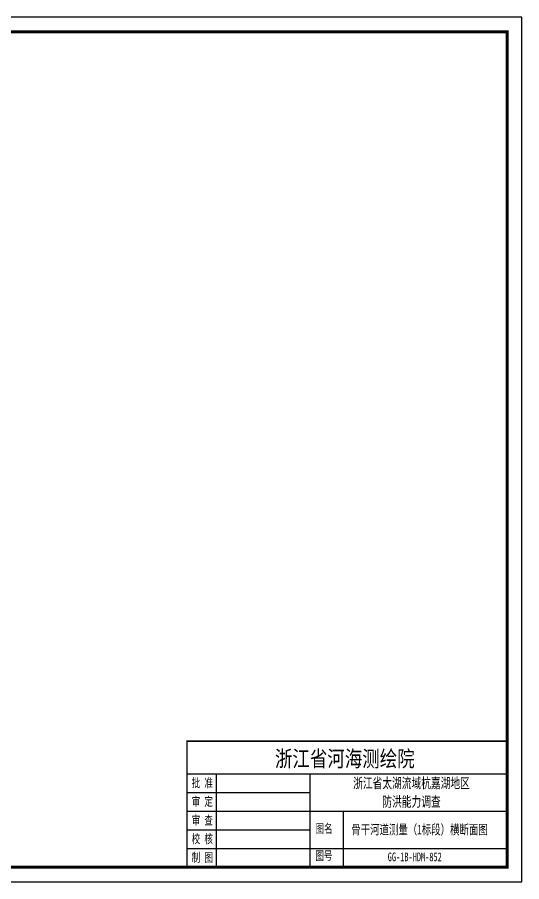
# Model space of a CAD drawing. Header units: millimetres. Extents: x 519117 to 519987, y 3371934 to 3372231.
# Drawn here: x 519813.6 to 519986.9, y 3371934.2 to 3372231.2 of the extents above; entities that cross this region are included whole.
import ezdxf
from ezdxf.enums import TextEntityAlignment as Align

# ---------------------------------------------------------------- set-up
doc = ezdxf.new("R2010")
doc.units = ezdxf.units.MM
doc.header["$LTSCALE"] = 0.4
doc.header["$MEASUREMENT"] = 0
doc.layers.add('TEXT', color=7, linetype='Continuous')
doc.layers.add('图框', color=7, linetype='Continuous')
doc.styles.add('tk2', font='', dxfattribs={"width": 0.8})
doc.styles.get('tk2').set_extended_font_data('SimSun')

msp = doc.modelspace()

# ---------------------------------------------------------------- linework, layer by layer
at = {"lineweight": 100, "const_width": 0.5}
msp.add_lwpolyline([(519981.88, 3371982.45), (519871.88, 3371982.45), (519871.88, 3371939.17), (519981.88, 3371939.17), (519981.88, 3371982.45)], dxfattribs=at)
at = {"layer": 'TEXT', "color": 0}
for p, q in [((519871.88, 3371971.25, 0), (519981.88, 3371971.25, 0)), ((519881.96, 3371971.25, 0), (519881.96, 3371945.59, 0)), ((519914.05, 3371971.25, 0), (519914.05, 3371945.59, 0)), ((519871.88, 3371964.84, 0), (519914.05, 3371964.84, 0)), ((519871.88, 3371958.42, 0), (519914.05, 3371958.42, 0)), ((519914.05, 3371958.42, 0), (519981.88, 3371958.42, 0)), ((519925.53, 3371958.42, 0), (519925.53, 3371939.17, 0)), ((519871.88, 3371952, 0), (519914.05, 3371952, 0)), ((519871.88, 3371945.59, 0), (519981.88, 3371945.59, 0)), ((519881.96, 3371945.59, 0), (519881.96, 3371939.17, 0)), ((519914.05, 3371945.59, 0), (519914.05, 3371939.17, 0))]:
    msp.add_line(p, q, dxfattribs=at)
at = {"layer": '图框', "flags": 128}
msp.add_lwpolyline([(519566.88, 3371934.17), (519986.88, 3371934.17), (519986.88, 3372231.17), (519566.88, 3372231.17)], close=True, dxfattribs=at)
at = {"layer": '图框', "const_width": 1, "flags": 128}
msp.add_lwpolyline([(519591.88, 3371939.17), (519981.88, 3371939.17), (519981.88, 3372226.17), (519591.88, 3372226.17)], close=True, dxfattribs=at)

# ---------------------------------------------------------------- texts
at = {"layer": 'TEXT', "color": 7, "ltscale": 8, "style": 'tk2'}
for tag, p, s, height, width in [('浙江省河海测绘院', (519902.1, 3371973.69, 0), '（单位名称）', 5.5, 0.8), ('批 准', (519873.5, 3371966.62, 0), '批准', 3, 0.7), ('审 定', (519873.5, 3371960.21, 0), '审定', 3, 0.7), ('审 查', (519873.5, 3371953.79, 0), '审 查', 3, 0.7), ('图名', (519916.03, 3371950.92, 0), '审查', 3, 0.7), ('校 核', (519873.5, 3371947.37, 0), '校 核', 3, 0.7), ('制 图', (519873.5, 3371940.96, 0), '制 图', 3, 0.7), ('图号', (519915.99, 3371941.59, 0), '图号', 3, 0.7)]:
    msp.add_attdef(tag, p, s, height=height, dxfattribs=dict(at, width=width))
at = {"layer": 'TEXT', "color": 0, "style": 'tk2', "width": 0.7}
for tag, text, height, p in [('浙江省太湖流域杭嘉湖地区', '浙江省太湖流域杭嘉湖地区', 3.5, (519949.02, 3371968.07, -206.67)), ('防洪能力调查', '防洪能力调查', 3.5, (519949.02, 3371961.68, -206.67)), ('骨干河道测量（1标段）横断面图', '骨干河道测量（1标段）横断面图', 3.3, (519951.77, 3371952.1, -206.67)), ('GG-1B-HDM-852', 'GG-1B-HDM-001', 3, (519950.14, 3371942.7, -206.67))]:
    msp.add_attdef(tag, text=text, height=height, dxfattribs=at).set_placement(p, align=Align.MIDDLE_CENTER)

doc.saveas('drawing.dxf')
